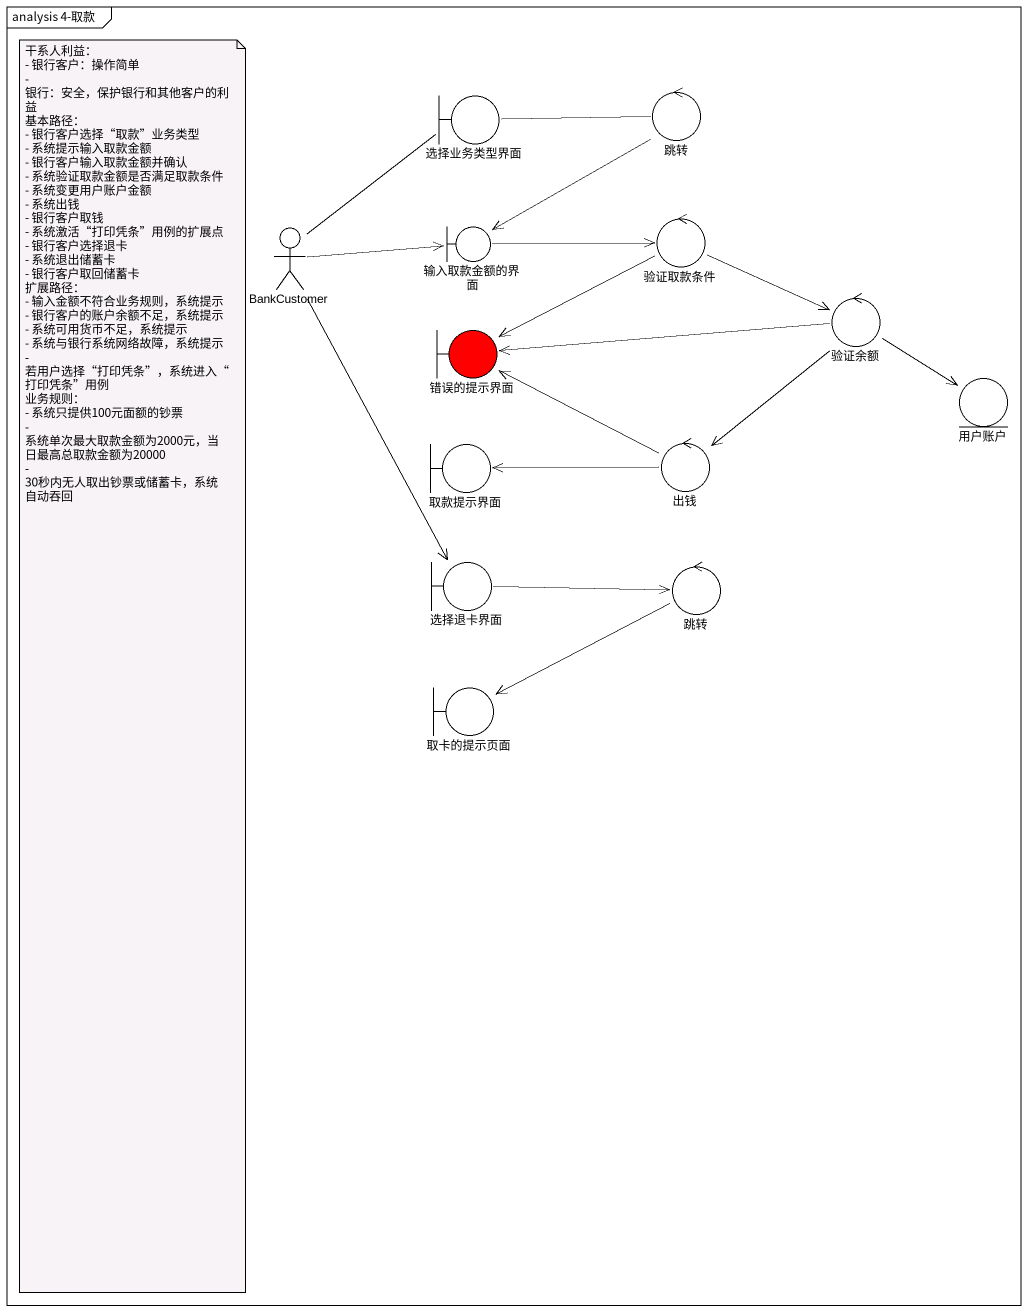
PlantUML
@startuml
mainframe analysis 4-取款
boundary 选择业务类型界面
control 跳转
actor BankCustomer
boundary 输入取款金额的界面
control 验证取款条件
boundary 错误的提示界面 #FF0000
control 验证余额
entity 用户账户
boundary 取款提示界面
control 出钱
boundary 选择退卡界面
control "跳转" as 跳转_2
boundary 取卡的提示页面
选择业务类型界面 -right- 跳转
跳转 --> 输入取款金额的界面
BankCustomer -up- 选择业务类型界面
BankCustomer -right-> 输入取款金额的界面
BankCustomer --> 选择退卡界面
输入取款金额的界面 -right-> 验证取款条件
验证取款条件 -left-> 错误的提示界面
验证取款条件 -right-> 验证余额
验证余额 -left-> 错误的提示界面
验证余额 --> 用户账户
验证余额 --> 出钱
出钱 -left-> 错误的提示界面
出钱 -left-> 取款提示界面
选择退卡界面 -right-> 跳转_2
跳转_2 -left-> 取卡的提示页面
note as N1
  干系人利益：
  - 银行客户：操作简单
  - 银行：安全，保护银行和其他客户的利益
  基本路径：
  - 银行客户选择“取款”业务类型
  - 系统提示输入取款金额
  - 银行客户输入取款金额并确认
  - 系统验证取款金额是否满足取款条件
  - 系统变更用户账户金额
  - 系统出钱
  - 银行客户取钱
  - 系统激活“打印凭条”用例的扩展点
  - 银行客户选择退卡
  - 系统退出储蓄卡
  - 银行客户取回储蓄卡
  扩展路径：
  - 输入金额不符合业务规则，系统提示
  - 银行客户的账户余额不足，系统提示
  - 系统可用货币不足，系统提示
  - 系统与银行系统网络故障，系统提示
  - 若用户选择“打印凭条”，系统进入“打印凭条”用例
  业务规则：
  - 系统只提供100元面额的钞票
  - 系统单次最大取款金额为2000元，当日最高总取款金额为20000
  - 30秒内无人取出钞票或储蓄卡，系统自动吞回
end note
@enduml
